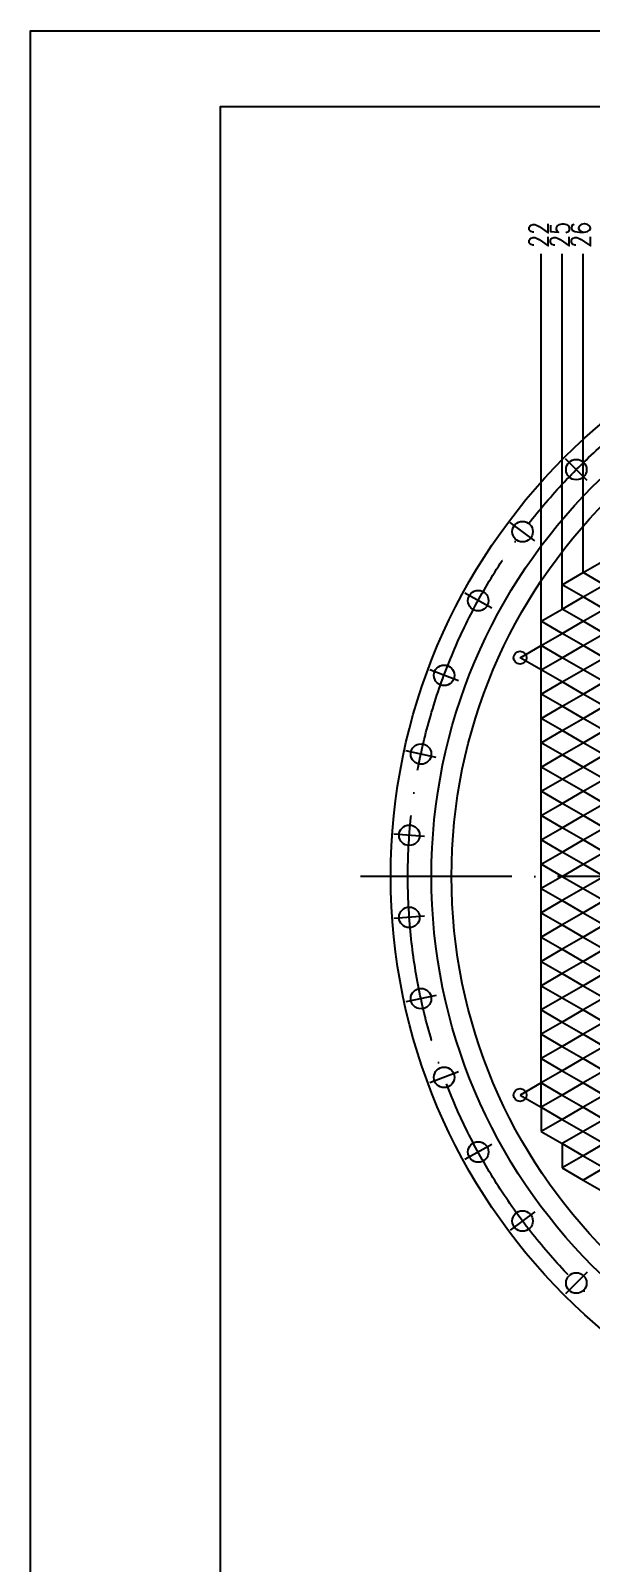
# Model space of a CAD drawing. Extents: x -11958 to 3251, y -1845 to 8235.
# Drawn here: x -949 to -211, y 2094 to 4113 of the extents above; entities that cross this region are included whole.
import ezdxf

# ---------------------------------------------------------------- set-up
doc = ezdxf.new("R2010")
doc.units = 0
doc.header["$LTSCALE"] = 10
for name, pattern in [('CONTINOUS', [0]), ('DASHDOT-L', [90, 80, -5, 0, -5]), ('DASHDOT-M', [36, 30, -3, 0, -3]), ('DASHDOT-S', [14, 10, -2, 0, -2])]:
    doc.linetypes.add(name, pattern=pattern)
for name, color, linetype in [('CDR_DIM', 7, 'CONTINUOUS'), ('CDR_DWG1', 4, 'CONTINUOUS'), ('CDR_DWG3', 1, 'DASHDOT-M')]:
    doc.layers.add(name, color=color, linetype=linetype)
doc.styles.add('HZ', font='ROMANS.shx', dxfattribs={"width": 0.75, "height": 35, "bigfont": 'HZ.shx'})

msp = doc.modelspace()

# ---------------------------------------------------------------- linework, layer by layer
at = {"layer": 'CDR_DIM', "color": 7, "linetype": 'CONTINOUS'}
for p, q in [((-276.8, 3335.2), (-276.8, 3819.2)), ((-249.1, 3383.2), (-249.1, 3819.2)), ((-221.3, 3399.2), (-221.3, 3819.2))]:
    msp.add_line(p, q, dxfattribs=at)
msp.add_lwpolyline([(-949.3, -1827), (-949.3, 4113), (3250.7, 4113), (3250.7, -1827)], close=True, dxfattribs=at)
at = {"layer": 'CDR_DWG1'}
for p, q in [((-221.3, 3399.2), (-193.6, 3415.2)), ((-249.1, 3383.2), (-221.3, 3399.2)), ((-249.1, 3351.2), (-249.1, 3383.2)), ((-276.8, 3335.2), (-249.1, 3351.2)), ((-249.1, 3351.2), (-249.1, 3351.2)), ((-276.8, 3303.2), (-276.8, 3335.2)), ((-276.8, 2695.2), (-276.8, 3303.2)), ((-276.8, 2695.2), (-276.8, 2663.2)), ((-276.8, 2663.2), (-249.1, 2647.2)), ((-249.1, 2647.2), (-249.1, 2615.2)), ((-249.1, 2647.2), (-249.1, 2647.2)), ((-249.1, 2615.2), (-221.3, 2599.2)), ((-221.3, 2599.2), (-193.6, 2583.2))]:
    msp.add_line(p, q, dxfattribs=at)
msp.add_lwpolyline([(-699.3, -1727), (-699.3, 4013), (3150.7, 4013), (3150.7, -1727)], close=True, dxfattribs=at)
for centre, radius in [((305.2, 2999.2), 780), ((305.2, 2999.2), 726.5), ((305.2, 2999.2), 700), ((-230.4, 3534.9), 13.5), ((-301.2, 3453.2), 13.5), ((-359.6, 3362.3), 13.5), ((-304.5, 3287.2), 8.5), ((-404.5, 3264), 13.5), ((-435, 3160.3), 13.5), ((-450.4, 3053.3), 13.5), ((-450.4, 2945.2), 13.5), ((-435, 2838.2), 13.5), ((-404.5, 2734.5), 13.5), ((-304.5, 2711.2), 8.5), ((-359.6, 2636.2), 13.5), ((-301.2, 2545.3), 13.5), ((-230.4, 2463.6), 13.5)]:
    msp.add_circle(centre, radius, dxfattribs=at)
at = {"layer": 'CDR_DWG3', "linetype": 'DASHDOT-S'}
for p, q in [((-216.1, 3520.5), (-244.7, 3549.2)), ((-285, 3441.1), (-317.4, 3465.3)), ((-341.9, 3352.6), (-377.4, 3372)), ((-385.6, 3256.9), (-423.5, 3271)), ((-415.2, 3155.9), (-454.8, 3164.6)), ((-430.2, 3051.8), (-470.6, 3054.7)), ((-430.2, 2946.6), (-470.6, 2943.7)), ((-415.2, 2842.5), (-454.8, 2833.9)), ((-385.6, 2741.6), (-423.5, 2727.4)), ((-341.9, 2645.9), (-377.4, 2626.5)), ((-285, 2557.4), (-317.4, 2533.1)), ((-216.1, 2477.9), (-244.7, 2449.3))]:
    msp.add_line(p, q, dxfattribs=at)
at = {"layer": 'CDR_DWG3', "linetype": 'DASHDOT-L'}
for p, q in [((-193.6, 3383.2), (-221.3, 3399.2)), ((-221.3, 3367.2), (-249.1, 3383.2)), ((-221.3, 3367.2), (-193.6, 3383.2)), ((-249.1, 3351.2), (-221.3, 3367.2)), ((-221.3, 3335.2), (-249.1, 3351.2)), ((-193.6, 3351.2), (-221.3, 3367.2)), ((-221.3, 3335.2), (-193.6, 3351.2)), ((-249.1, 3319.2), (-276.8, 3335.2)), ((-249.1, 3319.2), (-221.3, 3335.2)), ((-193.6, 3319.2), (-221.3, 3335.2)), ((-276.8, 3303.2), (-249.1, 3319.2)), ((-221.3, 3303.2), (-249.1, 3319.2)), ((-221.3, 3303.2), (-193.6, 3319.2)), ((-304.5, 3287.2), (-276.8, 3303.2)), ((-249.1, 3287.2), (-276.8, 3303.2)), ((-249.1, 3287.2), (-221.3, 3303.2)), ((-193.6, 3287.2), (-221.3, 3303.2)), ((-276.8, 3271.2), (-304.5, 3287.2)), ((-276.8, 3271.2), (-249.1, 3287.2)), ((-249.1, 3255.2), (-276.8, 3271.2)), ((-221.3, 3271.2), (-249.1, 3287.2)), ((-249.1, 3255.2), (-221.3, 3271.2)), ((-221.3, 3271.2), (-193.6, 3287.2)), ((-193.6, 3255.2), (-221.3, 3271.2)), ((-276.8, 3239.2), (-249.1, 3255.2)), ((-221.3, 3239.2), (-249.1, 3255.2)), ((-221.3, 3239.2), (-193.6, 3255.2)), ((-249.1, 3223.2), (-276.8, 3239.2)), ((-249.1, 3223.2), (-221.3, 3239.2)), ((-193.6, 3223.2), (-221.3, 3239.2)), ((-276.8, 3207.2), (-249.1, 3223.2)), ((-221.3, 3207.2), (-249.1, 3223.2)), ((-221.3, 3207.2), (-193.6, 3223.2)), ((-249.1, 3191.2), (-276.8, 3207.2)), ((-276.8, 3175.2), (-249.1, 3191.2)), ((-249.1, 3191.2), (-221.3, 3207.2)), ((-221.3, 3175.2), (-249.1, 3191.2)), ((-193.6, 3191.2), (-221.3, 3207.2)), ((-221.3, 3175.2), (-193.6, 3191.2)), ((-249.1, 3159.2), (-276.8, 3175.2)), ((-249.1, 3159.2), (-221.3, 3175.2)), ((-193.6, 3159.2), (-221.3, 3175.2)), ((-276.8, 3143.2), (-249.1, 3159.2)), ((-221.3, 3143.2), (-249.1, 3159.2)), ((-221.3, 3143.2), (-193.6, 3159.2)), ((-249.1, 3127.2), (-276.8, 3143.2)), ((-249.1, 3127.2), (-221.3, 3143.2)), ((-193.6, 3127.2), (-221.3, 3143.2)), ((-276.8, 3111.2), (-249.1, 3127.2)), ((-249.1, 3095.2), (-276.8, 3111.2)), ((-221.3, 3111.2), (-249.1, 3127.2)), ((-249.1, 3095.2), (-221.3, 3111.2)), ((-221.3, 3111.2), (-193.6, 3127.2)), ((-193.6, 3095.2), (-221.3, 3111.2)), ((-276.8, 3079.2), (-249.1, 3095.2)), ((-221.3, 3079.2), (-249.1, 3095.2)), ((-221.3, 3079.2), (-193.6, 3095.2)), ((-249.1, 3063.2), (-276.8, 3079.2)), ((-249.1, 3063.2), (-221.3, 3079.2)), ((-193.6, 3063.2), (-221.3, 3079.2)), ((-276.8, 3047.2), (-249.1, 3063.2)), ((-221.3, 3047.2), (-249.1, 3063.2)), ((-221.3, 3047.2), (-193.6, 3063.2)), ((-249.1, 3031.2), (-276.8, 3047.2)), ((-276.8, 3015.2), (-249.1, 3031.2)), ((-249.1, 3031.2), (-221.3, 3047.2)), ((-221.3, 3015.2), (-249.1, 3031.2)), ((-193.6, 3031.2), (-221.3, 3047.2)), ((-221.3, 3015.2), (-193.6, 3031.2)), ((-249.1, 2999.2), (-276.8, 3015.2)), ((-249.1, 2999.2), (-221.3, 3015.2)), ((-193.6, 2999.2), (-221.3, 3015.2)), ((-249.1, 2999.2), (-276.8, 2983.2)), ((-249.1, 2999.2), (-221.3, 2983.2)), ((-193.6, 2999.2), (-221.3, 2983.2)), ((-276.8, 2983.2), (-249.1, 2967.2)), ((-221.3, 2983.2), (-249.1, 2967.2)), ((-221.3, 2983.2), (-193.6, 2967.2)), ((-249.1, 2967.2), (-276.8, 2951.2)), ((-276.8, 2951.2), (-249.1, 2935.2)), ((-249.1, 2967.2), (-221.3, 2951.2)), ((-221.3, 2951.2), (-249.1, 2935.2)), ((-193.6, 2967.2), (-221.3, 2951.2)), ((-221.3, 2951.2), (-193.6, 2935.2)), ((-249.1, 2935.2), (-276.8, 2919.2)), ((-249.1, 2935.2), (-221.3, 2919.2)), ((-193.6, 2935.2), (-221.3, 2919.2)), ((-276.8, 2919.2), (-249.1, 2903.2)), ((-221.3, 2919.2), (-249.1, 2903.2)), ((-221.3, 2919.2), (-193.6, 2903.2)), ((-249.1, 2903.2), (-276.8, 2887.2)), ((-276.8, 2887.2), (-249.1, 2871.2)), ((-249.1, 2903.2), (-221.3, 2887.2)), ((-221.3, 2887.2), (-249.1, 2871.2)), ((-193.6, 2903.2), (-221.3, 2887.2)), ((-221.3, 2887.2), (-193.6, 2871.2)), ((-249.1, 2871.2), (-276.8, 2855.2)), ((-249.1, 2871.2), (-221.3, 2855.2)), ((-193.6, 2871.2), (-221.3, 2855.2)), ((-276.8, 2855.2), (-249.1, 2839.2)), ((-221.3, 2855.2), (-249.1, 2839.2)), ((-221.3, 2855.2), (-193.6, 2839.2)), ((-249.1, 2839.2), (-276.8, 2823.2)), ((-249.1, 2839.2), (-221.3, 2823.2)), ((-193.6, 2839.2), (-221.3, 2823.2)), ((-276.8, 2823.2), (-249.1, 2807.2)), ((-249.1, 2807.2), (-276.8, 2791.2)), ((-221.3, 2823.2), (-249.1, 2807.2)), ((-249.1, 2807.2), (-221.3, 2791.2)), ((-221.3, 2823.2), (-193.6, 2807.2)), ((-193.6, 2807.2), (-221.3, 2791.2)), ((-276.8, 2791.2), (-249.1, 2775.2)), ((-221.3, 2791.2), (-249.1, 2775.2)), ((-221.3, 2791.2), (-193.6, 2775.2)), ((-249.1, 2775.2), (-276.8, 2759.2)), ((-249.1, 2775.2), (-221.3, 2759.2)), ((-193.6, 2775.2), (-221.3, 2759.2)), ((-276.8, 2759.2), (-249.1, 2743.2)), ((-221.3, 2759.2), (-249.1, 2743.2)), ((-221.3, 2759.2), (-193.6, 2743.2)), ((-276.8, 2727.2), (-304.5, 2711.2)), ((-249.1, 2743.2), (-276.8, 2727.2)), ((-276.8, 2727.2), (-249.1, 2711.2)), ((-249.1, 2743.2), (-221.3, 2727.2)), ((-221.3, 2727.2), (-249.1, 2711.2)), ((-193.6, 2743.2), (-221.3, 2727.2)), ((-221.3, 2727.2), (-193.6, 2711.2)), ((-304.5, 2711.2), (-276.8, 2695.2)), ((-249.1, 2711.2), (-276.8, 2695.2)), ((-249.1, 2711.2), (-221.3, 2695.2)), ((-193.6, 2711.2), (-221.3, 2695.2)), ((-276.8, 2695.2), (-249.1, 2679.2)), ((-221.3, 2695.2), (-249.1, 2679.2)), ((-221.3, 2695.2), (-193.6, 2679.2)), ((-249.1, 2679.2), (-276.8, 2663.2)), ((-249.1, 2679.2), (-221.3, 2663.2)), ((-193.6, 2679.2), (-221.3, 2663.2)), ((-221.3, 2663.2), (-249.1, 2647.2)), ((-249.1, 2647.2), (-221.3, 2631.2)), ((-221.3, 2663.2), (-193.6, 2647.2)), ((-193.6, 2647.2), (-221.3, 2631.2)), ((-221.3, 2631.2), (-249.1, 2615.2)), ((-221.3, 2631.2), (-193.6, 2615.2)), ((-193.6, 2615.2), (-221.3, 2599.2))]:
    msp.add_line(p, q, dxfattribs=at)
at = {"layer": 'CDR_DWG3', "linetype": 'DASHDOT-M'}
msp.add_line((1125.2, 2999.2), (-514.8, 2999.2), dxfattribs=at)
msp.add_circle((305.2, 2999.2), 757.5, dxfattribs=at)

# ---------------------------------------------------------------- texts
at = {"layer": 'CDR_DIM', "color": 7, "linetype": 'CONTINOUS', "style": 'HZ', "width": 0.8}
for s, p in [('22', (-267.3, 3826.9)), ('25', (-239.6, 3826.9)), ('26', (-211.9, 3826.9))]:
    msp.add_text(s, height=25, rotation=90, dxfattribs=at).set_placement(p)

doc.saveas('drawing.dxf')
